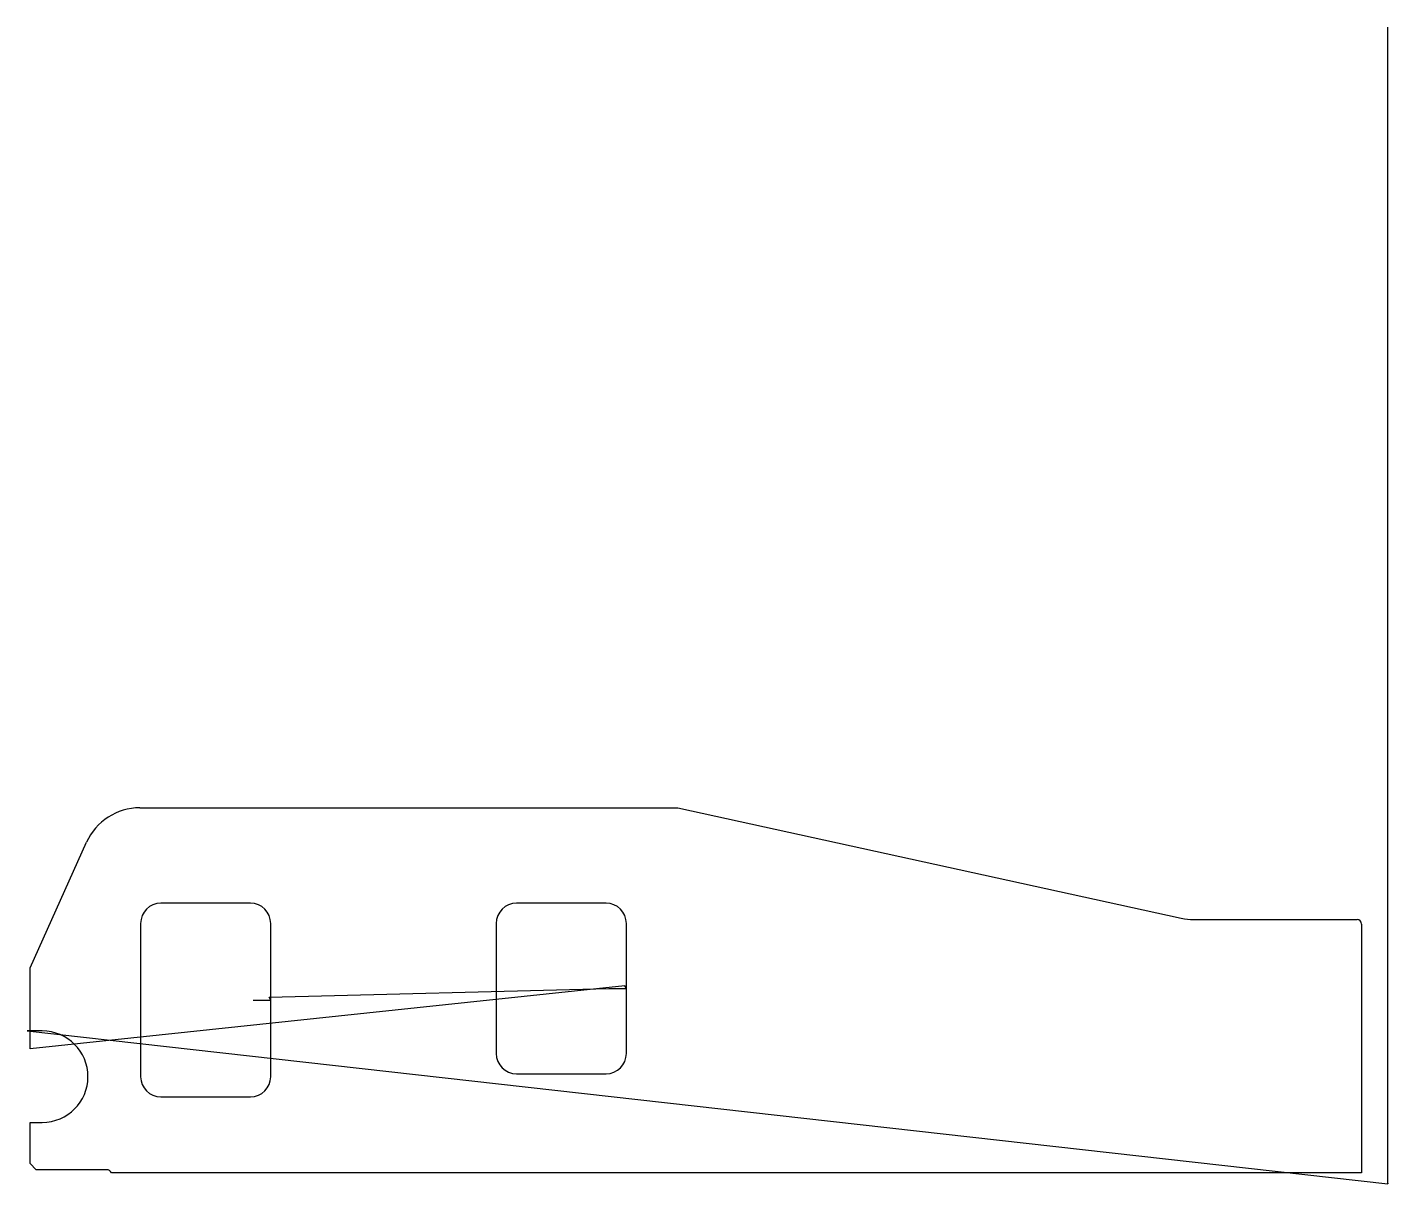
# Model space of a CAD drawing. Header units: metres. Extents: x 437 to 2789, y 0 to 2000.
import ezdxf

# ---------------------------------------------------------------- set-up
doc = ezdxf.new("R2010")
doc.units = ezdxf.units.M

msp = doc.modelspace()

# ---------------------------------------------------------------- linework, layer by layer
at = {"layer": 'TOOL_0'}
for p, q in [((2789.335, 1999), (2789.335, 2000)), ((2789.335, 1), (2789.335, 1999)), ((631.376, 650.217), (1561.708, 650.217)), ((1561.708, 650.217), (2432.268, 459.305)), ((441.64, 373.432), (539.253, 590.621)), ((822.64, 485.217), (667.64, 485.217)), ((1437.64, 485.218), (1282.64, 485.218)), ((632.64, 450.217), (632.64, 185.217)), ((857.64, 317.717), (857.64, 450.217)), ((1247.64, 450.218), (1247.64, 225.218)), ((1472.64, 337.718), (1472.64, 450.218)), ((2453.476, 457.007), (2736.139, 457.007)), ((2744.139, 449.007), (2744.139, 19.217)), ((441.64, 264.218), (441.64, 373.432)), ((1470.239, 342.245), (441.64, 233.467)), ((855.103, 322.485), (1442.313, 337.718)), ((1442.313, 337.718), (1472.64, 337.718)), ((1472.64, 337.718), (1470.239, 342.245)), ((1472.64, 225.218), (1472.64, 337.718)), ((827.358, 317.717), (857.64, 317.717)), ((857.64, 317.717), (855.103, 322.485)), ((857.64, 185.217), (857.64, 317.717)), ((441.639, 264.217), (436.565, 264.217)), ((436.565, 264.217), (2789.335, 0)), ((462.639, 264.217), (441.639, 264.217)), ((441.64, 233.467), (441.64, 264.218)), ((1282.64, 190.218), (1437.64, 190.218)), ((667.64, 150.217), (822.64, 150.217)), ((441.639, 34.803), (441.639, 106.217)), ((441.639, 106.217), (462.639, 106.217)), ((452.225, 24.217), (441.639, 34.803)), ((573.977, 24.217), (452.225, 24.217)), ((2744.139, 19.217), (582.044, 19.217)), ((2789.335, 0), (2789.335, 1)), ((2789.335, 1), (2789.335, 0)), ((2789.335, 0), (2789.335, 1)), ((2789.335, 0), (2789.335, 0))]:
    msp.add_line(p, q, dxfattribs=at)
for centre, radius, start, end in [((631.376, 549.217), 101, 90, 155.798819), ((667.64, 450.217), 35, 90, 180), ((822.64, 450.217), 35, 0, 90), ((1282.64, 450.218), 35, 90, 180), ((1437.64, 450.218), 35, 0, 90), ((2453.656, 557.672), 100.665, 257.733074, 269.897549), ((2736.139, 449.007), 8, 0, 90), ((462.639, 185.217), 79, 270, 90), ((1282.64, 225.218), 35, 180, 270), ((1437.64, 225.218), 35, 270, 0), ((667.64, 185.217), 35, 180, 270), ((822.64, 185.217), 35, 270, 0), ((573.944, 15.156), 9.061, 26.627265, 89.791331)]:
    msp.add_arc(centre, radius, start, end, dxfattribs=at)

doc.saveas('drawing.dxf')
